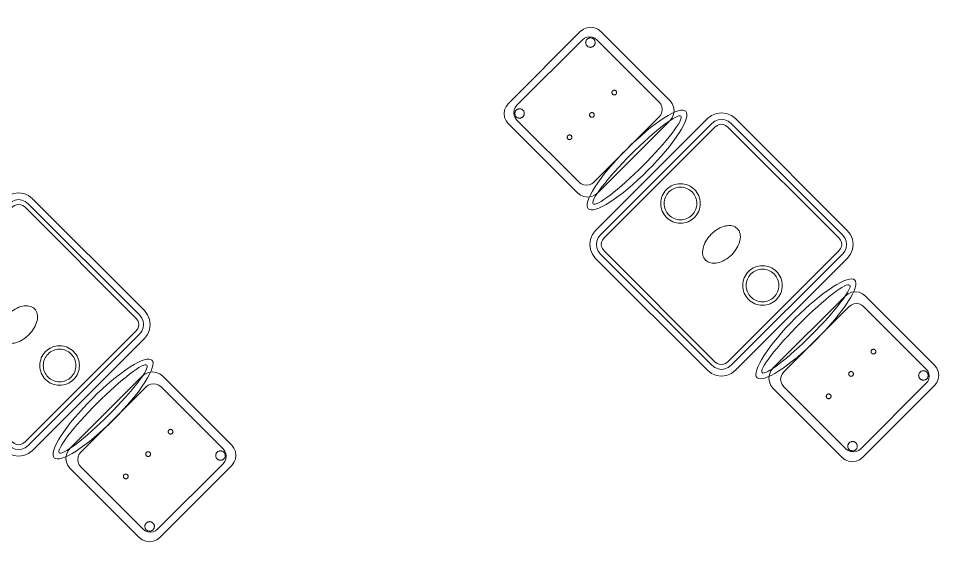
# Model space of a CAD drawing. Header units: metres. Extents: x 2172.2 to 2210.6, y 415.3 to 458.1.
# Drawn here: x 2188.655 to 2192.178, y 438.036 to 440.054 of the extents above; entities that cross this region are included whole.
import ezdxf

# ---------------------------------------------------------------- set-up
doc = ezdxf.new("R2010")
doc.units = ezdxf.units.M
doc.layers.add('NC_N1_CHAIRS', color=7, linetype='CONTINUOUS', lineweight=13)
doc.layers.add('NC_N1_TABLES', color=7, linetype='CONTINUOUS', lineweight=13)

# ---------------------------------------------------------------- blocks, each defined once
blk = doc.blocks.new('NC_N1_DINING_TWO_SQUARE')
at = {"color": 0, "linetype": 'CONTINUOUS', "lineweight": -2}
for points in [[(0.3, -0.375), (-0.3, -0.375), (-0.3194, -0.3724), (-0.3375, -0.365), (-0.353, -0.353), (-0.365, -0.3375), (-0.3724, -0.3194), (-0.375, -0.3), (-0.375, 0.3), (-0.3724, 0.3194), (-0.365, 0.3375), (-0.353, 0.353), (-0.3375, 0.365), (-0.3194, 0.3724), (-0.3, 0.375), (0.3, 0.375), (0.3194, 0.3724), (0.3375, 0.365), (0.353, 0.353), (0.365, 0.3375), (0.3724, 0.3194), (0.375, 0.3), (0.375, -0.3), (0.3724, -0.3194), (0.365, -0.3375), (0.353, -0.353), (0.3375, -0.365), (0.3194, -0.3724)], [(0.2984, -0.35), (-0.2984, -0.35), (-0.3129, -0.3481), (-0.3249, -0.3431), (-0.3352, -0.3352), (-0.3431, -0.3249), (-0.3481, -0.3129), (-0.35, -0.2984), (-0.35, 0.2984), (-0.3481, 0.3129), (-0.3431, 0.3249), (-0.3352, 0.3352), (-0.3249, 0.3431), (-0.3129, 0.3481), (-0.2984, 0.35), (0.2984, 0.35), (0.3129, 0.3481), (0.3249, 0.3431), (0.3352, 0.3352), (0.3431, 0.3249), (0.3481, 0.3129), (0.35, 0.2984), (0.35, -0.2984), (0.3481, -0.3129), (0.3431, -0.3249), (0.3352, -0.3352), (0.3249, -0.3431), (0.3129, -0.3481)], [(0.2972, -0.332), (-0.2972, -0.332), (-0.3082, -0.3306), (-0.3158, -0.3274), (-0.3224, -0.3224), (-0.3274, -0.3158), (-0.3306, -0.3082), (-0.332, -0.2972), (-0.332, 0.2972), (-0.3306, 0.3082), (-0.3274, 0.3158), (-0.3224, 0.3224), (-0.3158, 0.3274), (-0.3082, 0.3306), (-0.2972, 0.332), (0.2972, 0.332), (0.3082, 0.3306), (0.3158, 0.3274), (0.3224, 0.3224), (0.3274, 0.3158), (0.3306, 0.3082), (0.332, 0.2972), (0.332, -0.2972), (0.3306, -0.3082), (0.3274, -0.3158), (0.3224, -0.3224), (0.3158, -0.3274), (0.3082, -0.3306)], [(0.075, 0.22), (0.0746, 0.2126), (0.0736, 0.2054), (0.0718, 0.1982), (0.0693, 0.1913), (0.0661, 0.1846), (0.0624, 0.1783), (0.058, 0.1724), (0.053, 0.167), (0.0476, 0.162), (0.0417, 0.1576), (0.0354, 0.1539), (0.0287, 0.1507), (0.0218, 0.1482), (0.0146, 0.1464), (0.0074, 0.1454), (0, 0.145), (-0.0074, 0.1454), (-0.0146, 0.1464), (-0.0218, 0.1482), (-0.0287, 0.1507), (-0.0354, 0.1539), (-0.0417, 0.1576), (-0.0476, 0.162), (-0.053, 0.167), (-0.058, 0.1724), (-0.0624, 0.1783), (-0.0661, 0.1846), (-0.0693, 0.1913), (-0.0718, 0.1982), (-0.0736, 0.2054), (-0.0746, 0.2126), (-0.075, 0.22), (-0.0746, 0.2274), (-0.0736, 0.2346), (-0.0718, 0.2418), (-0.0693, 0.2487), (-0.0661, 0.2554), (-0.0624, 0.2617), (-0.058, 0.2676), (-0.053, 0.273), (-0.0476, 0.278), (-0.0417, 0.2824), (-0.0354, 0.2861), (-0.0287, 0.2893), (-0.0218, 0.2918), (-0.0146, 0.2936), (-0.0074, 0.2946), (0, 0.295), (0.0074, 0.2946), (0.0146, 0.2936), (0.0218, 0.2918), (0.0287, 0.2893), (0.0354, 0.2861), (0.0417, 0.2824), (0.0476, 0.278), (0.053, 0.273), (0.058, 0.2676), (0.0624, 0.2617), (0.0661, 0.2554), (0.0693, 0.2487), (0.0718, 0.2418), (0.0736, 0.2346), (0.0746, 0.2274)], [(0.062, 0.22), (0.0617, 0.2139), (0.0608, 0.2079), (0.0593, 0.202), (0.0573, 0.1963), (0.0547, 0.1908), (0.0516, 0.1856), (0.0479, 0.1807), (0.0438, 0.1762), (0.0393, 0.1721), (0.0344, 0.1684), (0.0292, 0.1653), (0.0237, 0.1627), (0.018, 0.1607), (0.0121, 0.1592), (0.0061, 0.1583), (0, 0.158), (-0.0061, 0.1583), (-0.0121, 0.1592), (-0.018, 0.1607), (-0.0237, 0.1627), (-0.0292, 0.1653), (-0.0344, 0.1684), (-0.0393, 0.1721), (-0.0438, 0.1762), (-0.0479, 0.1807), (-0.0516, 0.1856), (-0.0547, 0.1908), (-0.0573, 0.1963), (-0.0593, 0.202), (-0.0608, 0.2079), (-0.0617, 0.2139), (-0.062, 0.22), (-0.0617, 0.2261), (-0.0608, 0.2321), (-0.0593, 0.238), (-0.0573, 0.2437), (-0.0547, 0.2492), (-0.0516, 0.2544), (-0.0479, 0.2593), (-0.0438, 0.2638), (-0.0393, 0.2679), (-0.0344, 0.2716), (-0.0292, 0.2747), (-0.0237, 0.2773), (-0.018, 0.2793), (-0.0121, 0.2808), (-0.0061, 0.2817), (0, 0.282), (0.0061, 0.2817), (0.0121, 0.2808), (0.018, 0.2793), (0.0237, 0.2773), (0.0292, 0.2747), (0.0344, 0.2716), (0.0393, 0.2679), (0.0438, 0.2638), (0.0479, 0.2593), (0.0516, 0.2544), (0.0547, 0.2492), (0.0573, 0.2437), (0.0593, 0.238), (0.0608, 0.2321), (0.0617, 0.2261)], [(0.085, 0), (0.0846, 0.0054), (0.0834, 0.0107), (0.0813, 0.016), (0.0785, 0.021), (0.075, 0.0259), (0.0707, 0.0306), (0.0657, 0.0349), (0.0601, 0.0389), (0.0539, 0.0425), (0.0472, 0.0457), (0.0401, 0.0485), (0.0325, 0.0508), (0.0247, 0.0526), (0.0166, 0.0539), (0.0083, 0.0547), (0, 0.055), (-0.0083, 0.0547), (-0.0166, 0.0539), (-0.0247, 0.0526), (-0.0325, 0.0508), (-0.0401, 0.0485), (-0.0472, 0.0457), (-0.0539, 0.0425), (-0.0601, 0.0389), (-0.0657, 0.0349), (-0.0707, 0.0306), (-0.075, 0.0259), (-0.0785, 0.021), (-0.0813, 0.016), (-0.0834, 0.0107), (-0.0846, 0.0054), (-0.085, 0), (-0.0846, -0.0054), (-0.0834, -0.0107), (-0.0813, -0.016), (-0.0785, -0.021), (-0.075, -0.0259), (-0.0707, -0.0306), (-0.0657, -0.0349), (-0.0601, -0.0389), (-0.0539, -0.0425), (-0.0472, -0.0457), (-0.0401, -0.0485), (-0.0325, -0.0508), (-0.0247, -0.0526), (-0.0166, -0.0539), (-0.0083, -0.0547), (0, -0.055), (0.0083, -0.0547), (0.0166, -0.0539), (0.0247, -0.0526), (0.0325, -0.0508), (0.0401, -0.0485), (0.0472, -0.0457), (0.0539, -0.0425), (0.0601, -0.0389), (0.0657, -0.0349), (0.0707, -0.0306), (0.075, -0.0259), (0.0785, -0.021), (0.0813, -0.016), (0.0834, -0.0107), (0.0846, -0.0054)], [(0.075, -0.22), (0.0746, -0.2274), (0.0736, -0.2346), (0.0718, -0.2418), (0.0693, -0.2487), (0.0661, -0.2554), (0.0624, -0.2617), (0.058, -0.2676), (0.053, -0.273), (0.0476, -0.278), (0.0417, -0.2824), (0.0354, -0.2861), (0.0287, -0.2893), (0.0218, -0.2918), (0.0146, -0.2936), (0.0074, -0.2946), (0, -0.295), (-0.0074, -0.2946), (-0.0146, -0.2936), (-0.0218, -0.2918), (-0.0287, -0.2893), (-0.0354, -0.2861), (-0.0417, -0.2824), (-0.0476, -0.278), (-0.053, -0.273), (-0.058, -0.2676), (-0.0624, -0.2617), (-0.0661, -0.2554), (-0.0693, -0.2487), (-0.0718, -0.2418), (-0.0736, -0.2346), (-0.0746, -0.2274), (-0.075, -0.22), (-0.0746, -0.2126), (-0.0736, -0.2054), (-0.0718, -0.1982), (-0.0693, -0.1913), (-0.0661, -0.1846), (-0.0624, -0.1783), (-0.058, -0.1724), (-0.053, -0.167), (-0.0476, -0.162), (-0.0417, -0.1576), (-0.0354, -0.1539), (-0.0287, -0.1507), (-0.0218, -0.1482), (-0.0146, -0.1464), (-0.0074, -0.1454), (0, -0.145), (0.0074, -0.1454), (0.0146, -0.1464), (0.0218, -0.1482), (0.0287, -0.1507), (0.0354, -0.1539), (0.0417, -0.1576), (0.0476, -0.162), (0.053, -0.167), (0.058, -0.1724), (0.0624, -0.1783), (0.0661, -0.1846), (0.0693, -0.1913), (0.0718, -0.1982), (0.0736, -0.2054), (0.0746, -0.2126)], [(0.062, -0.22), (0.0617, -0.2261), (0.0608, -0.2321), (0.0593, -0.238), (0.0573, -0.2437), (0.0547, -0.2492), (0.0516, -0.2544), (0.0479, -0.2593), (0.0438, -0.2638), (0.0393, -0.2679), (0.0344, -0.2716), (0.0292, -0.2747), (0.0237, -0.2773), (0.018, -0.2793), (0.0121, -0.2808), (0.0061, -0.2817), (0, -0.282), (-0.0061, -0.2817), (-0.0121, -0.2808), (-0.018, -0.2793), (-0.0237, -0.2773), (-0.0292, -0.2747), (-0.0344, -0.2716), (-0.0393, -0.2679), (-0.0438, -0.2638), (-0.0479, -0.2593), (-0.0516, -0.2544), (-0.0547, -0.2492), (-0.0573, -0.2437), (-0.0593, -0.238), (-0.0608, -0.2321), (-0.0617, -0.2261), (-0.062, -0.22), (-0.0617, -0.2139), (-0.0608, -0.2079), (-0.0593, -0.202), (-0.0573, -0.1963), (-0.0547, -0.1908), (-0.0516, -0.1856), (-0.0479, -0.1807), (-0.0438, -0.1762), (-0.0393, -0.1721), (-0.0344, -0.1684), (-0.0292, -0.1653), (-0.0237, -0.1627), (-0.018, -0.1607), (-0.0121, -0.1592), (-0.0061, -0.1583), (0, -0.158), (0.0061, -0.1583), (0.0121, -0.1592), (0.018, -0.1607), (0.0237, -0.1627), (0.0292, -0.1653), (0.0344, -0.1684), (0.0393, -0.1721), (0.0438, -0.1762), (0.0479, -0.1807), (0.0516, -0.1856), (0.0547, -0.1908), (0.0573, -0.1963), (0.0593, -0.202), (0.0608, -0.2079), (0.0617, -0.2139)]]:
    blk.add_lwpolyline(points, close=True, dxfattribs=at)
blk = doc.blocks.new('NC_N1_CHAIR_OLIVE')
at = {"color": 0, "linetype": 'CONTINUOUS', "lineweight": -2}
for points in [[(0.262, 0.222), (0.2607, 0.2276), (0.257, 0.2331), (0.2507, 0.2385), (0.2421, 0.2438), (0.2311, 0.2489), (0.2178, 0.2537), (0.2025, 0.2582), (0.1853, 0.2623), (0.1662, 0.2661), (0.1456, 0.2694), (0.1235, 0.2723), (0.1003, 0.2747), (0.0761, 0.2765), (0.0511, 0.2779), (0.0257, 0.2787), (0, 0.279), (-0.0257, 0.2787), (-0.0511, 0.2779), (-0.0761, 0.2765), (-0.1003, 0.2747), (-0.1235, 0.2723), (-0.1456, 0.2694), (-0.1662, 0.2661), (-0.1853, 0.2623), (-0.2025, 0.2582), (-0.2178, 0.2537), (-0.2311, 0.2489), (-0.2421, 0.2438), (-0.2507, 0.2385), (-0.257, 0.2331), (-0.2607, 0.2276), (-0.262, 0.222), (-0.2607, 0.2164), (-0.257, 0.2109), (-0.2507, 0.2055), (-0.2421, 0.2002), (-0.2311, 0.1951), (-0.2178, 0.1903), (-0.2025, 0.1858), (-0.1853, 0.1817), (-0.1662, 0.1779), (-0.1456, 0.1746), (-0.1235, 0.1717), (-0.1003, 0.1693), (-0.0761, 0.1675), (-0.0511, 0.1661), (-0.0257, 0.1653), (0, 0.165), (0.0257, 0.1653), (0.0511, 0.1661), (0.0761, 0.1675), (0.1003, 0.1693), (0.1235, 0.1717), (0.1456, 0.1746), (0.1662, 0.1779), (0.1853, 0.1817), (0.2025, 0.1858), (0.2178, 0.1903), (0.2311, 0.1951), (0.2421, 0.2002), (0.2507, 0.2055), (0.257, 0.2109), (0.2607, 0.2164)], [(0.235, 0.222), (0.2339, 0.225), (0.2305, 0.228), (0.2249, 0.231), (0.2171, 0.2339), (0.2073, 0.2366), (0.1954, 0.2392), (0.1817, 0.2417), (0.1662, 0.2439), (0.1491, 0.246), (0.1306, 0.2478), (0.1108, 0.2493), (0.0899, 0.2506), (0.0682, 0.2517), (0.0458, 0.2524), (0.023, 0.2529), (0, 0.253), (-0.023, 0.2529), (-0.0458, 0.2524), (-0.0682, 0.2517), (-0.0899, 0.2506), (-0.1108, 0.2493), (-0.1306, 0.2478), (-0.1491, 0.246), (-0.1662, 0.2439), (-0.1817, 0.2417), (-0.1954, 0.2392), (-0.2073, 0.2366), (-0.2171, 0.2339), (-0.2249, 0.231), (-0.2305, 0.228), (-0.2339, 0.225), (-0.235, 0.222), (-0.2339, 0.219), (-0.2305, 0.216), (-0.2249, 0.213), (-0.2171, 0.2101), (-0.2073, 0.2074), (-0.1954, 0.2048), (-0.1817, 0.2023), (-0.1662, 0.2001), (-0.1491, 0.198), (-0.1306, 0.1962), (-0.1108, 0.1947), (-0.0899, 0.1934), (-0.0682, 0.1923), (-0.0458, 0.1916), (-0.023, 0.1911), (0, 0.191), (0.023, 0.1911), (0.0458, 0.1916), (0.0682, 0.1923), (0.0899, 0.1934), (0.1108, 0.1947), (0.1306, 0.1962), (0.1491, 0.198), (0.1662, 0.2001), (0.1817, 0.2023), (0.1954, 0.2048), (0.2073, 0.2074), (0.2171, 0.2101), (0.2249, 0.213), (0.2305, 0.216), (0.2339, 0.219)], [(0.193, -0.275), (-0.193, -0.275), (-0.2072, -0.2731), (-0.2205, -0.2676), (-0.2319, -0.2589), (-0.2406, -0.2475), (-0.2461, -0.2342), (-0.248, -0.22), (-0.248, 0.15), (-0.2461, 0.1642), (-0.2406, 0.1775), (-0.2319, 0.1889), (-0.2205, 0.1976), (-0.2072, 0.2031), (-0.193, 0.205), (0.193, 0.205), (0.2072, 0.2031), (0.2205, 0.1976), (0.2319, 0.1889), (0.2406, 0.1775), (0.2461, 0.1642), (0.248, 0.15), (0.248, -0.22), (0.2461, -0.2342), (0.2406, -0.2475), (0.2319, -0.2589), (0.2205, -0.2676), (0.2072, -0.2731)], [(0.175, -0.247), (-0.175, -0.247), (-0.1854, -0.2456), (-0.195, -0.2416), (-0.2033, -0.2353), (-0.2096, -0.227), (-0.2136, -0.2174), (-0.215, -0.207), (-0.215, 0.126), (-0.2136, 0.1364), (-0.2096, 0.146), (-0.2033, 0.1543), (-0.195, 0.1606), (-0.1854, 0.1646), (-0.175, 0.166), (0.175, 0.166), (0.1854, 0.1646), (0.195, 0.1606), (0.2033, 0.1543), (0.2096, 0.146), (0.2136, 0.1364), (0.215, 0.126), (0.215, -0.207), (0.2136, -0.2174), (0.2096, -0.227), (0.2033, -0.2353), (0.195, -0.2416), (0.1854, -0.2456)], [(-0.111, -0.02), (-0.111, -0.0209), (-0.1112, -0.0218), (-0.1114, -0.0226), (-0.1117, -0.0234), (-0.1121, -0.0242), (-0.1125, -0.025), (-0.113, -0.0257), (-0.1136, -0.0264), (-0.1143, -0.027), (-0.115, -0.0275), (-0.1158, -0.0279), (-0.1166, -0.0283), (-0.1174, -0.0286), (-0.1182, -0.0288), (-0.1191, -0.029), (-0.12, -0.029), (-0.1209, -0.029), (-0.1218, -0.0288), (-0.1226, -0.0286), (-0.1234, -0.0283), (-0.1242, -0.0279), (-0.125, -0.0275), (-0.1257, -0.027), (-0.1264, -0.0264), (-0.127, -0.0257), (-0.1275, -0.025), (-0.1279, -0.0242), (-0.1283, -0.0234), (-0.1286, -0.0226), (-0.1288, -0.0218), (-0.129, -0.0209), (-0.129, -0.02), (-0.129, -0.0191), (-0.1288, -0.0182), (-0.1286, -0.0174), (-0.1283, -0.0166), (-0.1279, -0.0158), (-0.1275, -0.015), (-0.127, -0.0143), (-0.1264, -0.0136), (-0.1257, -0.013), (-0.125, -0.0125), (-0.1242, -0.0121), (-0.1234, -0.0117), (-0.1226, -0.0114), (-0.1218, -0.0112), (-0.1209, -0.011), (-0.12, -0.011), (-0.1191, -0.011), (-0.1182, -0.0112), (-0.1174, -0.0114), (-0.1166, -0.0117), (-0.1158, -0.0121), (-0.115, -0.0125), (-0.1143, -0.013), (-0.1136, -0.0136), (-0.113, -0.0143), (-0.1125, -0.015), (-0.1121, -0.0158), (-0.1117, -0.0166), (-0.1114, -0.0174), (-0.1112, -0.0182), (-0.111, -0.0191)], [(0.009, -0.02), (0.009, -0.0209), (0.0088, -0.0218), (0.0086, -0.0226), (0.0083, -0.0234), (0.0079, -0.0242), (0.0075, -0.025), (0.007, -0.0257), (0.0064, -0.0264), (0.0057, -0.027), (0.005, -0.0275), (0.0042, -0.0279), (0.0034, -0.0283), (0.0026, -0.0286), (0.0018, -0.0288), (0.0009, -0.029), (0, -0.029), (-0.0009, -0.029), (-0.0018, -0.0288), (-0.0026, -0.0286), (-0.0034, -0.0283), (-0.0042, -0.0279), (-0.005, -0.0275), (-0.0057, -0.027), (-0.0064, -0.0264), (-0.007, -0.0257), (-0.0075, -0.025), (-0.0079, -0.0242), (-0.0083, -0.0234), (-0.0086, -0.0226), (-0.0088, -0.0218), (-0.009, -0.0209), (-0.009, -0.02), (-0.009, -0.0191), (-0.0088, -0.0182), (-0.0086, -0.0174), (-0.0083, -0.0166), (-0.0079, -0.0158), (-0.0075, -0.015), (-0.007, -0.0143), (-0.0064, -0.0136), (-0.0057, -0.013), (-0.005, -0.0125), (-0.0042, -0.0121), (-0.0034, -0.0117), (-0.0026, -0.0114), (-0.0018, -0.0112), (-0.0009, -0.011), (0, -0.011), (0.0009, -0.011), (0.0018, -0.0112), (0.0026, -0.0114), (0.0034, -0.0117), (0.0042, -0.0121), (0.005, -0.0125), (0.0057, -0.013), (0.0064, -0.0136), (0.007, -0.0143), (0.0075, -0.015), (0.0079, -0.0158), (0.0083, -0.0166), (0.0086, -0.0174), (0.0088, -0.0182), (0.009, -0.0191)], [(0.129, -0.02), (0.129, -0.0209), (0.1288, -0.0218), (0.1286, -0.0226), (0.1283, -0.0234), (0.1279, -0.0242), (0.1275, -0.025), (0.127, -0.0257), (0.1264, -0.0264), (0.1257, -0.027), (0.125, -0.0275), (0.1242, -0.0279), (0.1234, -0.0283), (0.1226, -0.0286), (0.1218, -0.0288), (0.1209, -0.029), (0.12, -0.029), (0.1191, -0.029), (0.1182, -0.0288), (0.1174, -0.0286), (0.1166, -0.0283), (0.1158, -0.0279), (0.115, -0.0275), (0.1143, -0.027), (0.1136, -0.0264), (0.113, -0.0257), (0.1125, -0.025), (0.1121, -0.0242), (0.1117, -0.0234), (0.1114, -0.0226), (0.1112, -0.0218), (0.111, -0.0209), (0.111, -0.02), (0.111, -0.0191), (0.1112, -0.0182), (0.1114, -0.0174), (0.1117, -0.0166), (0.1121, -0.0158), (0.1125, -0.015), (0.113, -0.0143), (0.1136, -0.0136), (0.1143, -0.013), (0.115, -0.0125), (0.1158, -0.0121), (0.1166, -0.0117), (0.1174, -0.0114), (0.1182, -0.0112), (0.1191, -0.011), (0.12, -0.011), (0.1209, -0.011), (0.1218, -0.0112), (0.1226, -0.0114), (0.1234, -0.0117), (0.1242, -0.0121), (0.125, -0.0125), (0.1257, -0.013), (0.1264, -0.0136), (0.127, -0.0143), (0.1275, -0.015), (0.1279, -0.0158), (0.1283, -0.0166), (0.1286, -0.0174), (0.1288, -0.0182), (0.129, -0.0191)], [(-0.172, -0.218), (-0.1721, -0.2198), (-0.1723, -0.2215), (-0.1728, -0.2232), (-0.1734, -0.2249), (-0.1741, -0.2265), (-0.175, -0.228), (-0.1761, -0.2294), (-0.1773, -0.2307), (-0.1786, -0.2319), (-0.18, -0.233), (-0.1815, -0.2339), (-0.1831, -0.2346), (-0.1848, -0.2352), (-0.1865, -0.2357), (-0.1882, -0.2359), (-0.19, -0.236), (-0.1918, -0.2359), (-0.1935, -0.2357), (-0.1952, -0.2352), (-0.1969, -0.2346), (-0.1985, -0.2339), (-0.2, -0.233), (-0.2014, -0.2319), (-0.2027, -0.2307), (-0.2039, -0.2294), (-0.205, -0.228), (-0.2059, -0.2265), (-0.2066, -0.2249), (-0.2072, -0.2232), (-0.2077, -0.2215), (-0.2079, -0.2198), (-0.208, -0.218), (-0.2079, -0.2162), (-0.2077, -0.2145), (-0.2072, -0.2128), (-0.2066, -0.2111), (-0.2059, -0.2095), (-0.205, -0.208), (-0.2039, -0.2066), (-0.2027, -0.2053), (-0.2014, -0.2041), (-0.2, -0.203), (-0.1985, -0.2021), (-0.1969, -0.2014), (-0.1952, -0.2008), (-0.1935, -0.2003), (-0.1918, -0.2001), (-0.19, -0.2), (-0.1882, -0.2001), (-0.1865, -0.2003), (-0.1848, -0.2008), (-0.1831, -0.2014), (-0.1815, -0.2021), (-0.18, -0.203), (-0.1786, -0.2041), (-0.1773, -0.2053), (-0.1761, -0.2066), (-0.175, -0.208), (-0.1741, -0.2095), (-0.1734, -0.2111), (-0.1728, -0.2128), (-0.1723, -0.2145), (-0.1721, -0.2162)], [(0.208, -0.218), (0.2079, -0.2198), (0.2077, -0.2215), (0.2072, -0.2232), (0.2066, -0.2249), (0.2059, -0.2265), (0.205, -0.228), (0.2039, -0.2294), (0.2027, -0.2307), (0.2014, -0.2319), (0.2, -0.233), (0.1985, -0.2339), (0.1969, -0.2346), (0.1952, -0.2352), (0.1935, -0.2357), (0.1918, -0.2359), (0.19, -0.236), (0.1882, -0.2359), (0.1865, -0.2357), (0.1848, -0.2352), (0.1831, -0.2346), (0.1815, -0.2339), (0.18, -0.233), (0.1786, -0.2319), (0.1773, -0.2307), (0.1761, -0.2294), (0.175, -0.228), (0.1741, -0.2265), (0.1734, -0.2249), (0.1728, -0.2232), (0.1723, -0.2215), (0.1721, -0.2198), (0.172, -0.218), (0.1721, -0.2162), (0.1723, -0.2145), (0.1728, -0.2128), (0.1734, -0.2111), (0.1741, -0.2095), (0.175, -0.208), (0.1761, -0.2066), (0.1773, -0.2053), (0.1786, -0.2041), (0.18, -0.203), (0.1815, -0.2021), (0.1831, -0.2014), (0.1848, -0.2008), (0.1865, -0.2003), (0.1882, -0.2001), (0.19, -0.2), (0.1918, -0.2001), (0.1935, -0.2003), (0.1952, -0.2008), (0.1969, -0.2014), (0.1985, -0.2021), (0.2, -0.203), (0.2014, -0.2041), (0.2027, -0.2053), (0.2039, -0.2066), (0.205, -0.208), (0.2059, -0.2095), (0.2066, -0.2111), (0.2072, -0.2128), (0.2077, -0.2145), (0.2079, -0.2162)]]:
    blk.add_lwpolyline(points, close=True, dxfattribs=at)

msp = doc.modelspace()

# ---------------------------------------------------------------- block references
at = {"layer": 'NC_N1_CHAIRS', "linetype": 'CONTINUOUS'}
for p, yscale, rotation in [((2190.8436, 439.674), -1, 45), ((2191.7982, 438.7194), -1.0000000000000002, -135), ((2189.1324, 438.4154), -1.0000000000000002, -135)]:
    msp.add_blockref('NC_N1_CHAIR_OLIVE', p, dxfattribs=dict(at, yscale=yscale, rotation=rotation))
at = {"layer": 'NC_N1_TABLES', "linetype": 'CONTINUOUS', "yscale": -1, "rotation": 45}
for p in [(2191.3209, 439.1967), (2188.6551, 438.8927)]:
    msp.add_blockref('NC_N1_DINING_TWO_SQUARE', p, dxfattribs=at)

doc.saveas('drawing.dxf')
